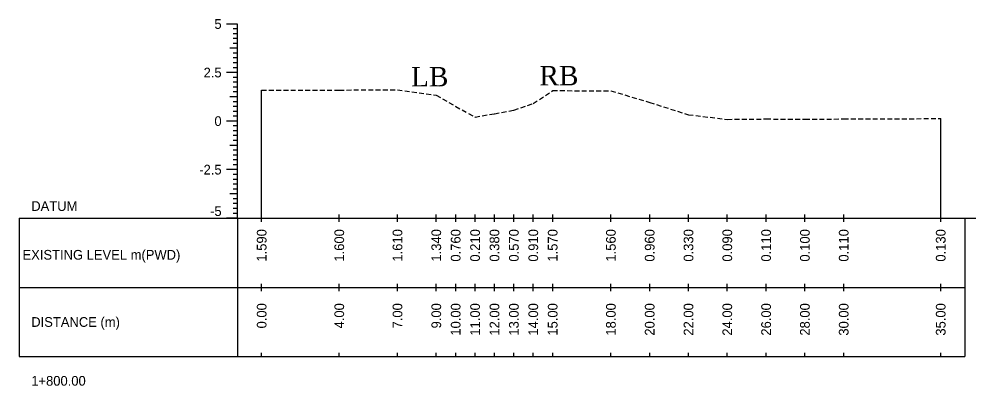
# Model space of a CAD drawing. Header units: inches. Extents: x 933 to 2044, y -1635 to -1096.
# Drawn here: x 1986 to 2035.32, y -1367.72 to -1348.84 of the extents above; entities that cross this region are included whole.
import ezdxf
from ezdxf.enums import TextEntityAlignment as Align

# ---------------------------------------------------------------- set-up
doc = ezdxf.new("R2010")
doc.units = ezdxf.units.IN
doc.header["$MEASUREMENT"] = 0
doc.linetypes.add('HIDDEN', pattern=[0.375, 0.25, -0.125])
doc.layers.add('CS_Drawing', color=7, linetype='Continuous')
doc.layers.add('GL', color=3, linetype='HIDDEN')
doc.styles.add('romans', font='romans.shx')

msp = doc.modelspace()

# ---------------------------------------------------------------- linework, layer by layer
at = {"layer": 'CS_Drawing'}
for p, q in [((1997.254, -1349.087), (1996.691, -1349.087)), ((1997.254, -1349.087), (1996.86, -1349.087)), ((1997.254, -1349.087), (1997.029, -1349.087)), ((1997.254, -1359.087), (1997.254, -1349.087)), ((1997.254, -1349.337), (1997.029, -1349.337)), ((1997.254, -1349.587), (1997.029, -1349.587)), ((1997.254, -1349.837), (1997.029, -1349.837)), ((1997.254, -1350.087), (1997.029, -1350.087)), ((1997.254, -1350.337), (1996.86, -1350.337)), ((1997.254, -1350.337), (1997.029, -1350.337)), ((1997.254, -1350.587), (1997.029, -1350.587)), ((1997.254, -1350.837), (1997.029, -1350.837)), ((1997.254, -1351.087), (1997.029, -1351.087)), ((1997.254, -1351.587), (1996.691, -1351.587)), ((1997.254, -1351.587), (1996.86, -1351.587)), ((1997.254, -1351.337), (1997.029, -1351.337)), ((1997.254, -1351.587), (1997.029, -1351.587)), ((1997.254, -1351.837), (1997.029, -1351.837)), ((1997.254, -1352.087), (1997.029, -1352.087)), ((1997.254, -1352.337), (1997.029, -1352.337)), ((1997.254, -1352.587), (1997.029, -1352.587)), ((1998.504, -1359.087), (1998.504, -1352.497)), ((1997.254, -1352.837), (1996.86, -1352.837)), ((1997.254, -1352.837), (1997.029, -1352.837)), ((1997.254, -1353.087), (1997.029, -1353.087)), ((1997.254, -1353.337), (1997.029, -1353.337)), ((1997.254, -1353.587), (1997.029, -1353.587)), ((1997.254, -1354.087), (1996.691, -1354.087)), ((1997.254, -1354.087), (1996.86, -1354.087)), ((1997.254, -1353.837), (1997.029, -1353.837)), ((1997.254, -1354.087), (1997.029, -1354.087)), ((2033.504, -1359.087), (2033.504, -1353.957)), ((1997.254, -1354.337), (1997.029, -1354.337)), ((1997.254, -1354.587), (1997.029, -1354.587)), ((1997.254, -1354.837), (1997.029, -1354.837)), ((1997.254, -1355.087), (1997.029, -1355.087)), ((1997.254, -1355.337), (1996.86, -1355.337)), ((1997.254, -1355.337), (1997.029, -1355.337)), ((1997.254, -1355.587), (1997.029, -1355.587)), ((1997.254, -1355.837), (1997.029, -1355.837)), ((1997.254, -1356.087), (1997.029, -1356.087)), ((1997.254, -1356.337), (1997.029, -1356.337)), ((1997.254, -1356.587), (1996.691, -1356.587)), ((1997.254, -1356.587), (1996.86, -1356.587)), ((1997.254, -1356.587), (1997.029, -1356.587)), ((1997.254, -1356.837), (1997.029, -1356.837)), ((1997.254, -1357.087), (1997.029, -1357.087)), ((1997.254, -1357.337), (1997.029, -1357.337)), ((1997.254, -1357.837), (1996.86, -1357.837)), ((1997.254, -1357.587), (1997.029, -1357.587)), ((1997.254, -1357.837), (1997.029, -1357.837)), ((1997.254, -1358.087), (1997.029, -1358.087)), ((1997.254, -1358.337), (1997.029, -1358.337)), ((1997.254, -1358.587), (1997.029, -1358.587)), ((1997.254, -1358.837), (1997.029, -1358.837)), ((1998.504, -1359.275), (1998.504, -1358.9)), ((2002.504, -1359.275), (2002.504, -1358.9)), ((2005.504, -1359.275), (2005.504, -1358.9)), ((2007.504, -1359.275), (2007.504, -1358.9)), ((2008.504, -1359.275), (2008.504, -1358.9)), ((2009.504, -1359.275), (2009.504, -1358.9)), ((2010.504, -1359.275), (2010.504, -1358.9)), ((2011.504, -1359.275), (2011.504, -1358.9)), ((2012.504, -1359.275), (2012.504, -1358.9)), ((2013.504, -1359.275), (2013.504, -1358.9)), ((2016.504, -1359.275), (2016.504, -1358.9)), ((2018.504, -1359.275), (2018.504, -1358.9)), ((2020.504, -1359.275), (2020.504, -1358.9)), ((2022.504, -1359.275), (2022.504, -1358.9)), ((2024.504, -1359.275), (2024.504, -1358.9)), ((2026.504, -1359.275), (2026.504, -1358.9)), ((2028.504, -1359.275), (2028.504, -1358.9)), ((2033.504, -1359.275), (2033.504, -1358.9)), ((1986.004, -1359.087), (1997.254, -1359.087)), ((1986.004, -1359.087), (1986.004, -1366.212)), ((1997.254, -1359.087), (1996.691, -1359.087)), ((1997.254, -1359.087), (1996.86, -1359.087)), ((1997.254, -1359.087), (1997.029, -1359.087)), ((1997.254, -1359.087), (2034.754, -1359.087)), ((1997.254, -1359.087), (1997.254, -1366.212)), ((2034.754, -1359.087), (2035.316, -1359.087)), ((2034.754, -1359.087), (2035.147, -1359.087)), ((2034.754, -1359.087), (2034.979, -1359.087)), ((2034.754, -1359.087), (2034.754, -1366.212)), ((1998.504, -1362.837), (1998.504, -1362.462)), ((2002.504, -1362.837), (2002.504, -1362.462)), ((2005.504, -1362.837), (2005.504, -1362.462)), ((2007.504, -1362.837), (2007.504, -1362.462)), ((2008.504, -1362.837), (2008.504, -1362.462)), ((2009.504, -1362.837), (2009.504, -1362.462)), ((2010.504, -1362.837), (2010.504, -1362.462)), ((2011.504, -1362.837), (2011.504, -1362.462)), ((2012.504, -1362.837), (2012.504, -1362.462)), ((2013.504, -1362.837), (2013.504, -1362.462)), ((2016.504, -1362.837), (2016.504, -1362.462)), ((2018.504, -1362.837), (2018.504, -1362.462)), ((2020.504, -1362.837), (2020.504, -1362.462)), ((2022.504, -1362.837), (2022.504, -1362.462)), ((2024.504, -1362.837), (2024.504, -1362.462)), ((2026.504, -1362.837), (2026.504, -1362.462)), ((2028.504, -1362.837), (2028.504, -1362.462)), ((2033.504, -1362.837), (2033.504, -1362.462)), ((1986.004, -1362.65), (1997.254, -1362.65)), ((1997.254, -1362.65), (2034.754, -1362.65)), ((1997.254, -1362.65), (2034.754, -1362.65)), ((1986.004, -1366.212), (1997.254, -1366.212)), ((1997.254, -1366.212), (2034.754, -1366.212)), ((1998.504, -1366.212), (1998.504, -1366.025)), ((2002.504, -1366.212), (2002.504, -1366.025)), ((2005.504, -1366.212), (2005.504, -1366.025)), ((2007.504, -1366.212), (2007.504, -1366.025)), ((2008.504, -1366.212), (2008.504, -1366.025)), ((2009.504, -1366.212), (2009.504, -1366.025)), ((2010.504, -1366.212), (2010.504, -1366.025)), ((2011.504, -1366.212), (2011.504, -1366.025)), ((2012.504, -1366.212), (2012.504, -1366.025)), ((2013.504, -1366.212), (2013.504, -1366.025)), ((2016.504, -1366.212), (2016.504, -1366.025)), ((2018.504, -1366.212), (2018.504, -1366.025)), ((2020.504, -1366.212), (2020.504, -1366.025)), ((2022.504, -1366.212), (2022.504, -1366.025)), ((2024.504, -1366.212), (2024.504, -1366.025)), ((2026.504, -1366.212), (2026.504, -1366.025)), ((2028.504, -1366.212), (2028.504, -1366.025)), ((2033.504, -1366.212), (2033.504, -1366.025))]:
    msp.add_line(p, q, dxfattribs=at)
at = {"layer": 'GL'}
msp.add_lwpolyline([(1998.504, -1352.497), (2002.504, -1352.487), (2005.504, -1352.477), (2007.504, -1352.747), (2008.504, -1353.327), (2009.504, -1353.877), (2010.504, -1353.707), (2011.504, -1353.517), (2012.504, -1353.177), (2013.504, -1352.517), (2016.504, -1352.527), (2018.504, -1353.127), (2020.504, -1353.757), (2022.504, -1353.997), (2024.504, -1353.977), (2026.504, -1353.987), (2028.504, -1353.977), (2033.504, -1353.957), (2033.504, -1353.957)], dxfattribs=at)

# ---------------------------------------------------------------- texts
at = {"char_height": 1, "width": 154.27519, "attachment_point": 1, "style": 'romans'}
for s, insert in [('{\\fTimes New Roman|b0|i0|c0|p18;LB}', (2006.201, -1351.301)), ('{\\fTimes New Roman|b0|i0|c0|p18;RB}', (2012.82, -1351.246))]:
    msp.add_mtext(s, dxfattribs=dict(at, insert=insert))
at = {"layer": 'CS_Drawing'}
for s, p in [('5', (1996.441, -1349.087)), ('2.5', (1996.441, -1351.587)), ('0', (1996.441, -1354.087)), ('-2.5', (1996.441, -1356.587))]:
    msp.add_text(s, height=0.5, dxfattribs=at).set_placement(p, align=Align.MIDDLE_RIGHT)
for s, p in [('DATUM', (1986.629, -1358.462)), ('EXISTING LEVEL m(PWD)', (1986.178, -1360.971)), ('DISTANCE (m)', (1986.629, -1364.431)), ('1+800.00', (1986.629, -1367.462))]:
    msp.add_text(s, height=0.5, dxfattribs=at).set_placement(p, align=Align.MIDDLE_LEFT)
msp.add_text('-5', height=0.5, dxfattribs=at).set_placement((1996.441, -1358.975), align=Align.RIGHT)
for s, p in [('1.590', (1998.504, -1359.65)), ('1.600', (2002.504, -1359.65)), ('1.610', (2005.504, -1359.65)), ('1.340', (2007.504, -1359.65)), ('0.760', (2008.504, -1359.65)), ('0.210', (2009.504, -1359.65)), ('0.380', (2010.504, -1359.65)), ('0.570', (2011.504, -1359.65)), ('0.910', (2012.504, -1359.65)), ('1.570', (2013.504, -1359.65)), ('1.560', (2016.504, -1359.65)), ('0.960', (2018.504, -1359.65)), ('0.330', (2020.504, -1359.65)), ('0.090', (2022.504, -1359.65)), ('0.110', (2024.504, -1359.65)), ('0.100', (2026.504, -1359.65)), ('0.110', (2028.504, -1359.65)), ('0.130', (2033.504, -1359.65)), ('0.00', (1998.504, -1363.462)), ('4.00', (2002.504, -1363.462)), ('7.00', (2005.504, -1363.462)), ('9.00', (2007.504, -1363.462)), ('10.00', (2008.504, -1363.462)), ('11.00', (2009.504, -1363.462)), ('12.00', (2010.504, -1363.462)), ('13.00', (2011.504, -1363.462)), ('14.00', (2012.504, -1363.462)), ('15.00', (2013.504, -1363.462)), ('18.00', (2016.504, -1363.462)), ('20.00', (2018.504, -1363.462)), ('22.00', (2020.504, -1363.462)), ('24.00', (2022.504, -1363.462)), ('26.00', (2024.504, -1363.462)), ('28.00', (2026.504, -1363.462)), ('30.00', (2028.504, -1363.462)), ('35.00', (2033.504, -1363.462))]:
    msp.add_text(s, height=0.5, rotation=90, dxfattribs=at).set_placement(p, align=Align.MIDDLE_RIGHT)

doc.saveas('drawing.dxf')
